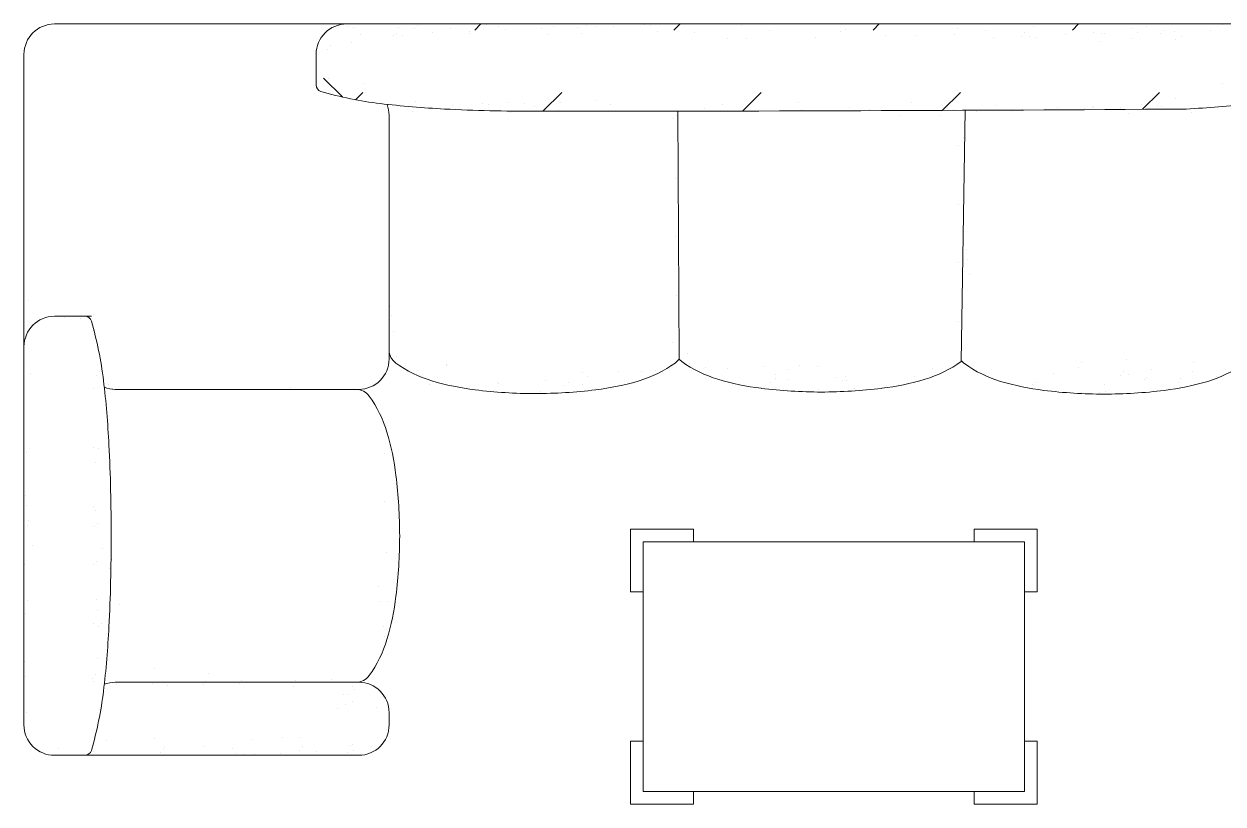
# Model space of a CAD drawing. Extents: x -454308 to 890911, y -14103 to 1343694.
# Drawn here: x 202054.7 to 202139.6, y 662471.9 to 662527.1 of the extents above; entities that cross this region are included whole.
import ezdxf

# ---------------------------------------------------------------- set-up
doc = ezdxf.new("R2010")
doc.units = 0
doc.header["$MEASUREMENT"] = 0
for name, color, linetype, lineweight in [('A-FURN', 35, 'Continuous', 5), ('AR-FUR', 11, 'Continuous', 9), ('AR-WALL', 1, 'Continuous', 40)]:
    doc.layers.add(name, color=color, linetype=linetype, lineweight=lineweight)

# ---------------------------------------------------------------- blocks, each defined once
blk = doc.blocks.new('6')
at = {"layer": 'AR-FUR', "lineweight": 13}
for p, q in [((36757, 6438.7), (36757, 9057.9)), ((36758.5, 8925.5), (36758.5, 8925.5)), ((36883, 8925.7), (36883, 8925.7)), ((37508.2, 8913.7), (37508.2, 8913.7)), ((36770.1, 8900.3), (36770.1, 8900.3)), ((36928.9, 8864.2), (36928.9, 8864.2)), ((37477.4, 8865.4), (37477.4, 8865.4)), ((37495.8, 8861.8), (37495.8, 8861.8)), ((36783.8, 8838.1), (36783.8, 8838.1)), ((36945.8, 8859.4), (36945.8, 8859.4)), ((37510.7, 8836.6), (37510.7, 8836.6)), ((36772.6, 8823.3), (36772.6, 8823.3)), ((36790.8, 8825.3), (36790.8, 8825.3)), ((36915.3, 8825.6), (36915.3, 8825.6)), ((37521, 8831.6), (37521, 8831.6)), ((36770.5, 8800.1), (36770.5, 8800.1)), ((36777.8, 8793.3), (36777.8, 8793.3)), ((36938.6, 8756.2), (36902.5, 8792.4)), ((36931.4, 8787.1), (36931.4, 8787.1)), ((36932.9, 8796.5), (36932.9, 8796.5)), ((36762.3, 8763.8), (36762.3, 8763.8)), ((37492.9, 8776), (37492.9, 8776)), ((37509.7, 8765.2), (37509.7, 8765.2)), ((37513.3, 8759.6), (37513.3, 8759.6)), ((36775.1, 8746.2), (36775.1, 8746.2)), ((36788.2, 8735.1), (36788.2, 8735.1)), ((36928.4, 8753.6), (36928.4, 8753.6)), ((36767.3, 8732.4), (36767.3, 8732.4)), ((36933.9, 8710), (36933.9, 8710)), ((36947.6, 8725.4), (36947.6, 8725.4)), ((37471.1, 8721.5), (37471.1, 8721.5)), ((37497.4, 8715.1), (37497.4, 8715.1)), ((37503.6, 8725.7), (37503.6, 8725.7)), ((37504.8, 8708.4), (37504.8, 8708.4)), ((36777.6, 8669.1), (36777.6, 8669.1)), ((36777.8, 8674.4), (36777.8, 8674.4)), ((36794.6, 8663.7), (36794.6, 8663.7)), ((37525.2, 8675.8), (37525.2, 8675.8)), ((37539.6, 8676.5), (37539.6, 8676.5)), ((37542, 8665), (37542, 8665)), ((36774.4, 8651.2), (36774.4, 8651.2)), ((36932.7, 8650.6), (36932.7, 8650.6)), ((36934.4, 8649.8), (36934.4, 8649.8)), ((36936.4, 8633), (36936.4, 8633)), ((36769.9, 8606.7), (36757, 8619.6)), ((37478.2, 8626.1), (37478.2, 8626.1)), ((37487.1, 8620), (37487.1, 8620)), ((37540.5, 8627), (37540.5, 8627)), ((36780.1, 8592.1), (36780.1, 8592.1)), ((36934.6, 8574.5), (36934.6, 8574.5)), ((36938.9, 8555.9), (36938.9, 8555.9)), ((37501.3, 8566.3), (37501.3, 8566.3)), ((36763.1, 8524.6), (36763.1, 8524.6)), ((36775.9, 8504.5), (36775.9, 8504.5)), ((36782.7, 8515), (36782.7, 8515)), ((36786.8, 8527.8), (36786.8, 8527.8)), ((37520.8, 8528.4), (37520.8, 8528.4)), ((37524, 8521.3), (37524, 8521.3)), ((36783.3, 8497.7), (36783.3, 8497.7)), ((36938.3, 8501), (36938.3, 8501)), ((36941.5, 8478.8), (36941.5, 8478.8)), ((36785.2, 8437.9), (36785.2, 8437.9)), ((36931.3, 8443.3), (36931.3, 8443.3)), ((36770.3, 8422.1), (36770.3, 8422.1)), ((36944, 8401.7), (36944, 8401.7)), ((37502.9, 8419.5), (37502.9, 8419.5)), ((37475.5, 8369.7), (36940.7, 8378)), ((37237.9, 8380.1), (37237.9, 8380.1)), ((37258.7, 8382.8), (37258.7, 8382.8)), ((37291.2, 8387.1), (37291.2, 8387.1)), ((36767, 8363), (36767, 8363)), ((36779.8, 8355.6), (36779.8, 8355.6)), ((36941, 8329.6), (36902.5, 8368.1)), ((36939.9, 8354.2), (36939.9, 8354.2)), ((36999.3, 8374.2), (36999.3, 8374.2)), ((37016.1, 8363.4), (37016.1, 8363.4)), ((37123.8, 8374.4), (37123.8, 8374.4)), ((37140.7, 8363.6), (37140.7, 8363.6)), ((37265.3, 8363.9), (37265.3, 8363.9)), ((37389.8, 8364.1), (37389.8, 8364.1)), ((36935.7, 8340.3), (36935.7, 8340.3)), ((36952.3, 8324.5), (36952.3, 8324.5)), ((37490.1, 8309.7), (37490.1, 8309.7)), ((36782.4, 8273.5), (36782.4, 8273.5)), ((36923.9, 8263), (36923.9, 8263)), ((37506.8, 8270.7), (37506.8, 8270.7)), ((36951.7, 8238.8), (36951.7, 8238.8)), ((36757.2, 8213.2), (36757.2, 8213.2)), ((36781.4, 8208.9), (36781.4, 8208.9)), ((37527, 8211), (37527, 8211)), ((36769.9, 8182.5), (36757, 8195.4)), ((36939.3, 8173.6), (36939.3, 8173.6)), ((36767.8, 8123.7), (36767.8, 8123.7)), ((36934.3, 8133), (36934.3, 8133)), ((37508.3, 8123.9), (37508.3, 8123.9)), ((37515.2, 8125.1), (37515.2, 8125.1)), ((37533.4, 8143), (37533.4, 8143)), ((36773.3, 8111.8), (36773.3, 8111.8)), ((37509.5, 8105.1), (37509.5, 8105.1)), ((37515.7, 8117.2), (37515.7, 8117.2)), ((36785.3, 8060), (36785.3, 8060)), ((37486.7, 8063.6), (37486.7, 8063.6)), ((37535.9, 8065.9), (37535.9, 8065.9)), ((36924.6, 8023.8), (36924.6, 8023.8)), ((36938.7, 8030), (36938.7, 8030)), ((37484.4, 8026.3), (37484.4, 8026.3)), ((37493.1, 7999.4), (37493.1, 7999.4)), ((37513.9, 8002.1), (37513.9, 8002.1)), ((37502.2, 7974.2), (37502.2, 7974.2)), ((37512.2, 7975.1), (37512.2, 7975.1)), ((36771.6, 7962.1), (36771.6, 7962.1)), ((36942.3, 7904), (36902.5, 7943.8)), ((37486.9, 7949.3), (37486.9, 7949.3)), ((37519, 7963.4), (37519, 7963.4)), ((36760.2, 7902.9), (36760.2, 7902.9)), ((36786.9, 7913.3), (36786.9, 7913.3)), ((36787.1, 7872.7), (36787.1, 7872.7)), ((37489.4, 7872.2), (37489.4, 7872.2)), ((36928.5, 7862.1), (36928.5, 7862.1)), ((36937.3, 7822.7), (36937.3, 7822.7)), ((37487.5, 7824.4), (37487.5, 7824.4)), ((36776.2, 7801.5), (36776.2, 7801.5)), ((37480, 7790.5), (37480, 7790.5)), ((36769.9, 7758.2), (36757, 7771.1)), ((36757.1, 7784.3), (36757.1, 7784.3)), ((37470.1, 7769), (36942.6, 7766.5)), ((36950.8, 7763.1), (36950.8, 7763.1)), ((37334.5, 7762.7), (37334.5, 7762.7)), ((37459.2, 7787.8), (37459.2, 7787.8)), ((36958.2, 7756.3), (36958.2, 7756.3)), ((37085.4, 7762.2), (37085.4, 7762.2)), ((37210, 7762.4), (37210, 7762.4)), ((37435.7, 7754.6), (37435.7, 7754.6)), ((36772.4, 7722.8), (36772.4, 7722.8)), ((36941.6, 7719.7), (36941.6, 7719.7)), ((37494.5, 7718.1), (37494.5, 7718.1)), ((36758.8, 7695.6), (36758.8, 7695.6)), ((36759.6, 7707.2), (36759.6, 7707.2)), ((37496, 7689.1), (37496, 7689.1)), ((37497, 7641), (37497, 7641)), ((36762.1, 7630.2), (36762.1, 7630.2)), ((36929.3, 7622.9), (36929.3, 7622.9)), ((36763.2, 7592.6), (36763.2, 7592.6)), ((36920.9, 7594), (36920.9, 7594)), ((37532.9, 7590.4), (37532.9, 7590.4)), ((36759.4, 7571.9), (36759.4, 7571.9)), ((36776.3, 7561.2), (36776.3, 7561.2)), ((37499.5, 7563.9), (37499.5, 7563.9)), ((37506.8, 7573.3), (37506.8, 7573.3)), ((37523.7, 7562.6), (37523.7, 7562.6)), ((36764.7, 7553.1), (36764.7, 7553.1)), ((36942.8, 7479.2), (36902.5, 7519.6)), ((36923.5, 7516.9), (36923.5, 7516.9)), ((36940.2, 7512.3), (36940.2, 7512.3)), ((37519.3, 7532.8), (37519.3, 7532.8)), ((37526.6, 7526), (37526.6, 7526)), ((36761.4, 7500.7), (36761.4, 7500.7)), ((36779.2, 7491.1), (36779.2, 7491.1)), ((37515.5, 7484.5), (37515.5, 7484.5)), ((36767.2, 7476), (36767.2, 7476)), ((36933.2, 7461.3), (36933.2, 7461.3)), ((37539.1, 7473.1), (37539.1, 7473.1)), ((36926, 7439.9), (36926, 7439.9)), ((36923.8, 7406.6), (36923.8, 7406.6)), ((36944.6, 7409.4), (36944.6, 7409.4)), ((36761.8, 7385.3), (36761.8, 7385.3)), ((36769.7, 7399), (36769.7, 7399)), ((37519.8, 7381.5), (37519.8, 7381.5)), ((37523.2, 7383.9), (37523.2, 7383.9)), ((36758, 7358.6), (36758, 7358.6)), ((36928.5, 7362.8), (36928.5, 7362.8)), ((36769.9, 7334), (36757, 7346.8)), ((36925.4, 7350.5), (36925.4, 7350.5)), ((36772.2, 7321.9), (36772.2, 7321.9)), ((36777.1, 7322), (36777.1, 7322)), ((36766.1, 7282.3), (36766.1, 7282.3)), ((36931, 7285.7), (36931, 7285.7)), ((37481.6, 7272.9), (37481.6, 7272.9)), ((37484.9, 7273.7), (37484.9, 7273.7)), ((37509.6, 7255.6), (37509.6, 7255.6)), ((36774.7, 7244.8), (36774.7, 7244.8)), ((37524.7, 7237.2), (37524.7, 7237.2)), ((36759.5, 7211.9), (36759.5, 7211.9)), ((36766.9, 7205.1), (36766.9, 7205.1)), ((36921.9, 7208.4), (36921.9, 7208.4)), ((36933.5, 7208.6), (36933.5, 7208.6)), ((36933.9, 7222), (36933.9, 7222)), ((36943.2, 7202), (36943.2, 7202)), ((36782.2, 7180.8), (36782.2, 7180.8)), ((36764.1, 7171.1), (36764.1, 7171.1)), ((36777.3, 7167.7), (36777.3, 7167.7)), ((36781, 7160.3), (36781, 7160.3)), ((37469.8, 7151.5), (36951.4, 7151.5)), ((37357.4, 7153), (37357.4, 7153)), ((37378.2, 7155.7), (37378.2, 7155.7)), ((37410.8, 7160), (37410.8, 7160)), ((37465.1, 7167.2), (37465.1, 7167.2)), ((38248.7, 7151.5), (38222.8, 7151.5)), ((37670.9, 7142.4), (37670.9, 7142.4)), ((37773.2, 7141.9), (37773.2, 7141.9)), ((37881.2, 7145.8), (37881.2, 7145.8)), ((37953.5, 7127.9), (37953.5, 7127.9)), ((37985.9, 7147.1), (37985.9, 7147.1)), ((37986, 7132.2), (37986, 7132.2)), ((38040.3, 7139.3), (38040.3, 7139.3)), ((38061.1, 7142.1), (38061.1, 7142.1)), ((38259, 7145.5), (38259, 7145.5)), ((38131.4, 7117.1), (38131.4, 7117.1)), ((38138.8, 7110.4), (38138.8, 7110.4)), ((38211.9, 7124.1), (38211.9, 7124.1)), ((38293.8, 7113.6), (38293.8, 7113.6)), ((36764.7, 7075), (36764.7, 7075)), ((36779.8, 7090.7), (36779.8, 7090.7)), ((36883.7, 7098.1), (36883.7, 7098.1)), ((36918.2, 7079.6), (36902.5, 7095.3)), ((37534.6, 6568.3), (37534.6, 7086.7)), ((38158, 7086.7), (38158, 6568.3)), ((38166.6, 7073.4), (38166.6, 7073.4)), ((38173.6, 7078.5), (38173.6, 7078.5)), ((38198.8, 7073.4), (38198.8, 7073.4)), ((38291.2, 7073.6), (38291.2, 7073.6)), ((38303.5, 7074.8), (38303.5, 7074.8)), ((38313.5, 6438.7), (38313.5, 7086.7)), ((36763.4, 7063), (36763.4, 7063)), ((36796.4, 7070.9), (36796.4, 7070.9)), ((36872.1, 7011.9), (36912.4, 7052.2)), ((38183.5, 7062.6), (38183.5, 7062.6)), ((38184.9, 7054.8), (38184.9, 7054.8)), ((38205.7, 7057.6), (38205.7, 7057.6)), ((38292.5, 7069), (38292.5, 7069)), ((38308.1, 7062.9), (38308.1, 7062.9)), ((38313.4, 7071.7), (38313.4, 7071.7)), ((36803.2, 7026.5), (36803.2, 7026.5)), ((38151.7, 7028.6), (38151.7, 7028.6)), ((38213.4, 7042), (38213.4, 7042)), ((36810.6, 7019.8), (36810.6, 7019.8)), ((36874, 7021.5), (36874, 7021.5)), ((38306, 6997.7), (38306, 6997.7)), ((36821.8, 6996), (36886.6, 6996)), ((38154.2, 6951.6), (38154.2, 6951.6)), ((38167.4, 6948.9), (38167.4, 6948.9)), ((38275.1, 6963.1), (38275.1, 6963.1)), ((38295.4, 6966.9), (38295.4, 6966.9)), ((38302.8, 6960.1), (38302.8, 6960.1)), ((37530.2, 6941.6), (37530.2, 6941.6)), ((38276.5, 6923.8), (38276.5, 6923.8)), ((38308.6, 6920.6), (38308.6, 6920.6)), ((38279.5, 6860.1), (38279.5, 6860.1)), ((38311.1, 6843.6), (38311.1, 6843.6)), ((38312, 6864.4), (38312, 6864.4)), ((38153.9, 6836.7), (38153.9, 6836.7)), ((38160.7, 6833.3), (38160.7, 6833.3)), ((38299.3, 6818), (38299.3, 6818)), ((38308.8, 6823.6), (38308.8, 6823.6)), ((37534.1, 6792.7), (37534.1, 6792.7)), ((38138.5, 6767.8), (38138.5, 6767.8)), ((38156.4, 6759.7), (38156.4, 6759.7)), ((38163.2, 6756.3), (38163.2, 6756.3)), ((38295.5, 6758.7), (38295.5, 6758.7)), ((38165.7, 6679.2), (38165.7, 6679.2)), ((38295.8, 6672.7), (38295.8, 6672.7)), ((38300.8, 6671.3), (38300.8, 6671.3)), ((38128.2, 6651.6), (38128.2, 6651.6)), ((38159.9, 6648.5), (38159.9, 6648.5)), ((38278.1, 6652.8), (38278.1, 6652.8)), ((38308.2, 6664.5), (38308.2, 6664.5)), ((38312.7, 6662), (38312.7, 6662)), ((38157.5, 6617.3), (38157.5, 6617.3)), ((37993, 6576.4), (37993, 6576.4)), ((38162.4, 6571.4), (38162.4, 6571.4)), ((37524.4, 6553.6), (37524.4, 6553.6)), ((37532.2, 6562), (37532.2, 6562)), ((37872.8, 6541.3), (37872.8, 6541.3)), ((37897.1, 6560.7), (37897.1, 6560.7)), ((37916.6, 6556.1), (37916.6, 6556.1)), ((38032.8, 6540), (38032.8, 6540)), ((38041.2, 6556.3), (38041.2, 6556.3)), ((38207.3, 6539.9), (38207.3, 6539.9)), ((38282.4, 6549.8), (38282.4, 6549.8)), ((37376, 6521.1), (37376, 6521.1)), ((37379.1, 6517.5), (37379.1, 6438.7)), ((37409.2, 6521.3), (37409.2, 6521.3)), ((37497.4, 6535.8), (37497.4, 6535.8)), ((37504.8, 6529), (37504.8, 6529)), ((37533.8, 6521.6), (37533.8, 6521.6)), ((37658.3, 6521.8), (37658.3, 6521.8)), ((37659.8, 6532.2), (37659.8, 6532.2)), ((37691, 6525.8), (37691, 6525.8)), ((37782.9, 6522), (37782.9, 6522)), ((37793.4, 6525.3), (37793.4, 6525.3)), ((37819.9, 6530.8), (37819.9, 6530.8)), ((37827.2, 6524.1), (37827.2, 6524.1)), ((37901.4, 6529.2), (37901.4, 6529.2)), ((37907.5, 6522.2), (37907.5, 6522.2)), ((37982.3, 6527.3), (37982.3, 6527.3)), ((38006.1, 6530.5), (38006.1, 6530.5)), ((38032, 6522.5), (38032, 6522.5)), ((38040.2, 6533.2), (38040.2, 6533.2)), ((38108.4, 6530), (38108.4, 6530)), ((38142.3, 6525.9), (38142.3, 6525.9)), ((38149.7, 6519.2), (38149.7, 6519.2)), ((38156.6, 6522.7), (38156.6, 6522.7)), ((38216.5, 6533.9), (38216.5, 6533.9)), ((38281.2, 6522.9), (38281.2, 6522.9)), ((38304.8, 6522.4), (38304.8, 6522.4)), ((37384.5, 6493.9), (37384.5, 6493.9)), ((37378.5, 6444), (37378.5, 6444)), ((37380.8, 6459.8), (37380.8, 6459.8)), ((38298.5, 6448.4), (38298.5, 6448.4)), ((37501.3, 6386.9), (37501.3, 6386.9)), ((37661.4, 6385.5), (37661.4, 6385.5)), ((37813.5, 6384.5), (37813.5, 6384.5)), ((37867.8, 6391.7), (37867.8, 6391.7)), ((38248.7, 6373.9), (36821.8, 6373.9)), ((37346.3, 6383.7), (37346.3, 6383.7)), ((37668.7, 6378.8), (37668.7, 6378.8)), ((37760.1, 6377.5), (37760.1, 6377.5)), ((37781, 6380.2), (37781, 6380.2)), ((37823.8, 6382), (37823.8, 6382)), ((37906.4, 6375), (37906.4, 6375)), ((37983.8, 6380.6), (37983.8, 6380.6)), ((38011.1, 6376.4), (38011.1, 6376.4)), ((38113.5, 6375.9), (38113.5, 6375.9)), ((38146.3, 6377.1), (38146.3, 6377.1)), ((38221.5, 6379.8), (38221.5, 6379.8))]:
    blk.add_line(p, q, dxfattribs=at)
for centre, radius, start, end in [((34977.3, 8751.3), 1963.1, 2.8563, 6.8683), ((37270.5, 8821.4), 257.8, 16.5723, 35.695), ((36974.8, 8733.4), 566.3, 7.0271, 16.5723), ((-162840.6, 7462.7), 199783.4, 359.99997, 0.397621), ((36480.3, 8673.7), 1064.4, 359.9999, 6.9585), ((36500.9, 8673.7), 1043.8, 352.9729, 0), ((36974.8, 8615.3), 566.3, 343.4277, 352.9729), ((37270.5, 8527.3), 257.8, 324.305, 343.4277), ((37452.1, 8396.8), 34.1, 310.9532, 324.305), ((37447.7, 8349.8), 34.1, 35.695, 38.351), ((37266.1, 8219.3), 257.8, 16.5723, 35.695), ((36970.4, 8131.3), 566.3, 7.0271, 16.5723), ((36475.9, 8071.7), 1064.4, 359.9999, 6.9585), ((36496.5, 8071.7), 1043.8, 352.9729, 0), ((36970.4, 8013.3), 566.3, 343.4277, 352.9729), ((37266.1, 7925.3), 257.8, 324.305, 343.4277), ((37447.7, 7794.8), 34.1, 310.9532, 324.305), ((37451, 7740.7), 34.1, 35.695, 55.9168), ((37269.4, 7610.2), 257.8, 16.5723, 35.695), ((36973.7, 7522.2), 566.3, 7.0271, 16.5723), ((36479.1, 7462.6), 1064.4, 359.9999, 6.9585), ((33070.4, 7462.5), 3872.4, 357.1437, 0), ((36499.8, 7462.5), 1043.8, 352.9729, 0), ((36973.7, 7404.1), 566.3, 343.4277, 352.9729), ((34977.3, 7367.4), 1963.1, 353.1317, 357.1437), ((37269.4, 7316.1), 257.8, 324.305, 343.4277), ((36951.4, 7086.7), 64.8, 90, 111.1393), ((37451, 7185.7), 34.1, 270, 324.305), ((37469.8, 7086.7), 64.8, 0, 90), ((37787.3, 6604.1), 566.3, 97.0271, 106.5723), ((37846.9, 6109.6), 1064.4, 89.9999, 96.9585), ((37846.9, 6130.2), 1043.8, 82.9729, 90), ((37905.4, 6604.1), 566.3, 73.4277, 82.9729), ((38222.8, 7086.7), 64.8, 90, 180), ((38248.7, 7086.7), 64.8, 0, 90), ((36141.8, 7227.1), 790.3, 343.7857, 353.1317), ((37699.3, 6899.8), 257.8, 106.5723, 125.695), ((37993.4, 6899.8), 257.8, 54.305, 73.4277), ((37568.8, 7081.4), 34.1, 125.695, 180), ((38123.8, 7081.4), 34.1, 0, 54.305), ((36821.8, 7060.8), 64.8, 180, 270), ((36886.6, 7010.5), 14.6, 270, 343.7857), ((37469.8, 6568.3), 64.8, 338.8607, 0), ((38222.8, 6568.3), 64.8, 180, 201.1393), ((37610.3, 5758.6), 790.3, 96.8683, 106.2143), ((37750.5, 4594.2), 1963.1, 92.8563, 96.8683), ((37846.9, 2636.4), 3923.3, 90, 92.8377), ((37846.9, 2687.3), 3872.4, 87.1437, 90), ((37942.1, 4594.2), 1963.1, 83.1317, 87.1437), ((38082.3, 5758.6), 790.3, 73.7857, 83.1317), ((37393.7, 6503.5), 14.6, 106.2143, 180), ((38298.9, 6503.5), 14.6, 0, 73.7857), ((36821.8, 6438.7), 64.8, 180, 270), ((37443.9, 6438.7), 64.8, 180, 270), ((38248.7, 6438.7), 64.8, 270, 0)]:
    blk.add_arc(centre, radius, start, end, dxfattribs=at)
blk = doc.blocks.new('EWRERWER')
at = {"layer": 'AR-FUR', "linetype": 'Continuous'}
for p, q in [((1130110.343, 738970.034), (1130110.343, 738974.478)), ((1130110.343, 738974.478), (1130114.788, 738974.478)), ((1130114.788, 738973.589), (1130114.788, 738974.478)), ((1130139.121, 738974.478), (1130134.676, 738974.478)), ((1130134.676, 738973.589), (1130134.676, 738974.478)), ((1130139.121, 738970.034), (1130139.121, 738974.478)), ((1130111.232, 738955.917), (1130111.232, 738973.589)), ((1130111.232, 738973.589), (1130138.232, 738973.589)), ((1130138.232, 738973.589), (1130138.232, 738955.917)), ((1130110.343, 738970.034), (1130111.232, 738970.034)), ((1130139.121, 738970.034), (1130138.232, 738970.034)), ((1130110.343, 738959.473), (1130111.232, 738959.473)), ((1130110.343, 738959.473), (1130110.343, 738955.028)), ((1130139.121, 738959.473), (1130138.232, 738959.473)), ((1130139.121, 738959.473), (1130139.121, 738955.028)), ((1130138.232, 738955.917), (1130111.232, 738955.917)), ((1130114.788, 738955.917), (1130114.788, 738955.028)), ((1130134.676, 738955.917), (1130134.676, 738955.028)), ((1130110.343, 738955.028), (1130114.788, 738955.028)), ((1130139.121, 738955.028), (1130134.676, 738955.028))]:
    blk.add_line(p, q, dxfattribs=at)

msp = doc.modelspace()

# ---------------------------------------------------------------- block references
at = {"layer": 'A-FURN', "xscale": 0.03324396372636329, "yscale": 0.03324396372636329, "zscale": 0.0332439637264984, "rotation": 270}
msp.add_blockref('6', (201842.792, 663749.068), dxfattribs=at)
at = {"layer": 'AR-WALL'}
msp.add_blockref('EWRERWER', (-928012.708, -76483.098), dxfattribs=at)

doc.saveas('drawing.dxf')
